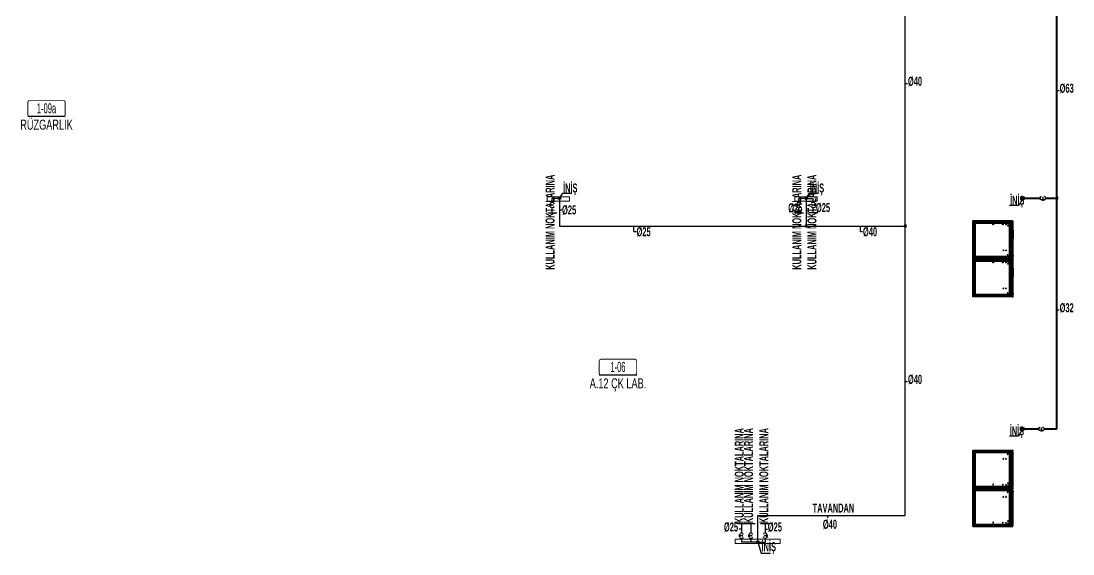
# Model space of a CAD drawing. Header units: centimetres. Extents: x 405464 to 563355, y 50011 to 66875.
# Drawn here: x 451464 to 453800, y 52159 to 53343 of the extents above; entities that cross this region are included whole.
import ezdxf
from ezdxf.enums import TextEntityAlignment as Align

# ---------------------------------------------------------------- set-up
doc = ezdxf.new("R2010")
doc.units = ezdxf.units.CM
doc.linetypes.add('SOGUKSU1', pattern=[72, 60, -6, 0, -6])
for name, color, linetype in [('-M-MAHAL-DEBILER', 7, 'Continuous'), ('-M-MAHAL-ETIKET-NOT', 7, 'Continuous'), ('-M-MAHAL-ETIKET-NOTM', 7, 'Continuous'), ('-M-MAHAL-ETK-', 7, 'Continuous'), ('-M-MAHAL-HAVA-DEGISIM', 7, 'Continuous'), ('-M-MAHAL-NO', 7, 'Continuous'), ('-M-MAHAL-NOM', 7, 'Continuous'), ('0-KRCN DI SU', 41, 'D')]:
    doc.layers.add(name, color=color, linetype=linetype)
for name, color, linetype, lineweight in [('0-KRCN- KAPAMA YERLERİ MİMARİ', 3, 'Continuous', 20), ('0-KRCN-HVL-SANTRAL', 11, 'Continuous', 30), ('0-KRCN-IST-KÜRESEL VANA', 4, 'Continuous', 25), ('0-KRCN-SHT YUMUŞAK SU ÇAP', 201, 'Continuous', 30), ('0-KRCN-SHT-03CIHAZ', 120, 'Continuous', 30), ('0-KRCN-SHT-05CIHAZ', 171, 'Continuous', 40), ('0-KRCN-SHT-PROSES-BORU', 1, '0-Y_LINE', 40), ('0-KRCN-SHT-YAZI-ÇAP-TEMSU', 81, 'Continuous', 30), ('0-MEK-SHT-SOGUKSU', 141, 'SOGUKSU1', 30), ('0-MEKANİK İSTERLER', 6, 'Continuous', 25)]:
    doc.layers.add(name, color=color, linetype=linetype, lineweight=lineweight)
doc.styles.add('-M-ISSO-TEXT-TTF', font='ARIALN.TTF')
doc.styles.add('-M-MHLETK-NOT', font='romans.shx', dxfattribs={"width": 0.7})
doc.styles.add('-M-MHLETK-TEXT', font='ARIALN.TTF', dxfattribs={"width": 0.7})
doc.styles.add('BORU', font='AGENCYR.TTF')
doc.styles.add('CAP', font='ARIALNB.TTF')
doc.styles.get("Standard").update_dxf_attribs({"font": 'arial.ttf'})
doc.linetypes.add('0-Y_LINE', pattern='A,100,-0.5,["Y",BORU,S=9,R=0,X=0,Y=-4.5],-5', length=105.5)
doc.linetypes.add('D', pattern='A,12,-1,["D",Standard,S=1,R=0,X=-0.1,Y=-0.5],-1.6', length=14.6)

# ---------------------------------------------------------------- blocks, each defined once
blk = doc.blocks.new('0-MEK-SHT-KÜRESELVANA')
at = {"layer": '0-KRCN-IST-KÜRESEL VANA'}
blk.add_hatch(color=256, dxfattribs=at).paths.add_polyline_path([(1.4, 0, 1), (-1.4, 0, 1)])
for p, q in [((-1.1, 0.9), (-4.2, 3)), ((-4.2, -3.1), (-4.2, 3)), ((-4.2, 3), (-4.2, -3.1)), ((-2.4, 4.6), (2.3, 4.6)), ((0, 4.6), (-2.4, 4.6)), ((0, 0), (0, 4.6)), ((2.3, 4.6), (0, 4.6)), ((1.1, 0.8), (4.3, 3)), ((4.3, -3.1), (4.3, 3)), ((4.3, 3), (4.3, -3.1)), ((-4.2, -3.1), (-1.1, -0.9)), ((4.3, -3.1), (1.1, -0.8))]:
    blk.add_line(p, q, dxfattribs=at)
for points in [[(-4.5, 3.7), (-5, 3.7), (-5, -3.8), (-4.5, -3.8)], [(4.6, 3.7), (5, 3.7), (5, -3.8), (4.6, -3.8)]]:
    blk.add_lwpolyline(points, close=True, dxfattribs=at)
blk.add_circle((0, 0), 1.42, dxfattribs=at)
blk.add_wipeout([(4.3, 3), (4.3, -3.1), (1.1, -0.9), (1.2, -0.8), (1.2, -0.7), (1.2, -0.7), (1.3, -0.6), (1.3, -0.5), (1.4, -0.4), (1.4, -0.3), (1.4, -0.2), (1.4, -0.1), (1.4, 0), (1.4, 0.1), (1.4, 0.2), (1.4, 0.2), (1.4, 0.3), (1.4, 0.4), (1.3, 0.5), (1.3, 0.6), (1.2, 0.7), (1.2, 0.7), (1.2, 0.8), (1.1, 0.8), (1.1, 0.9)]).dxf.layer = '0-KRCN-IST-KÜRESEL VANA'
blk.add_wipeout([(-4.2, 3), (-4.2, -3.1), (-1.1, -0.9), (-1.2, -0.8), (-1.2, -0.7), (-1.2, -0.7), (-1.3, -0.6), (-1.3, -0.5), (-1.4, -0.4), (-1.4, -0.3), (-1.4, -0.2), (-1.4, -0.1), (-1.4, 0), (-1.4, 0.1), (-1.4, 0.2), (-1.4, 0.2), (-1.4, 0.3), (-1.4, 0.4), (-1.3, 0.5), (-1.3, 0.6), (-1.2, 0.7), (-1.2, 0.7), (-1.2, 0.8), (-1.1, 0.8), (-1.1, 0.9)]).dxf.layer = '0-KRCN-IST-KÜRESEL VANA'
blk = doc.blocks.new('M-MHLETK-YNG')
at = {"layer": '-M-MAHAL-ETIKET-NOTM', "color": 3, "style": '-M-ISSO-TEXT-TTF', "width": 0.8, "flags": 8}
blk.add_attdef('MAH-ADI2', text='', height=1.11, dxfattribs=at).set_placement((0, -2.55), align=Align.MIDDLE_CENTER)
at = {"layer": '-M-MAHAL-HAVA-DEGISIM', "style": '-M-MHLETK-NOT', "width": 0.5, "flags": 8}
blk.add_attdef('HAVADEG', text='', height=0.6, dxfattribs=at).set_placement((0, 3.61), align=Align.MIDDLE_CENTER)
blk.add_wipeout([(-2.08, 1.74), (2.08, 1.74), (2.08, 0), (-2.08, 0)]).dxf.layer = '-M-MAHAL-ETK-'
at = {"layer": '-M-MAHAL-ETK-', "color": 0}
for p, q in [((-2.08, 0), (2.08, 0)), ((-1.16, 0), (-1.16, 0))]:
    blk.add_line(p, q, dxfattribs=at)
blk.add_lwpolyline([(-1.88, 1.74, 0.1, 0.1, 0), (1.88, 1.74, 0.1, 0.1, -0.414214), (2.08, 1.54, 0.1, 0.1, 0), (2.08, 0.2, 0.1, 0.1, -0.414214), (1.88, 0, 0.1, 0.1, 0), (-1.88, 0, 0.1, 0.1, -0.414214), (-2.08, 0.2, 0.1, 0.1, 0), (-2.08, 1.54, 0.1, 0.1, -0.414214)], format="xyseb", close=True, dxfattribs=at)
at = {"layer": '-M-MAHAL-DEBILER', "color": 4, "style": '-M-MHLETK-NOT', "width": 0.5, "flags": 8}
blk.add_attdef('DEBIS', text='', height=0.4, dxfattribs=at).set_placement((-2.17, 2.15), align=Align.MIDDLE_CENTER)
at = {"layer": '-M-MAHAL-DEBILER', "color": 191, "style": '-M-MHLETK-NOT', "width": 0.5, "flags": 8}
blk.add_attdef('DEBIR', text='', height=0.4, dxfattribs=at).set_placement((-1.61, 2.15), align=Align.MIDDLE_CENTER)
at = {"layer": '-M-MAHAL-DEBILER', "color": 31, "style": '-M-MHLETK-NOT', "width": 0.5, "flags": 8}
blk.add_attdef('DEBIF', text='', height=0.4, dxfattribs=at).set_placement((1.59, 2.15), align=Align.MIDDLE_CENTER)
at = {"layer": '-M-MAHAL-DEBILER', "color": 1, "style": '-M-MHLETK-NOT', "width": 0.5, "flags": 8}
blk.add_attdef('DEBIE', text='', height=0.4, dxfattribs=at).set_placement((2.32, 2.15), align=Align.MIDDLE_CENTER)
at = {"layer": '-M-MAHAL-ETIKET-NOT', "color": 3}
for tag, height, style, width, flags, p in [('KIS', 0.04, '-M-MHLETK-NOT', 0.5, 9, (-2.59, 1.62)), ('ALAN', 0.04, '-M-MHLETK-NOT', 0.5, 9, (-2.58, 1.56)), ('RH', 0.04, '-M-MHLETK-NOT', 0.5, 9, (-2.39, 1.62)), ('YUKSEKLIK', 0.04, '-M-MHLETK-NOT', 0.5, 9, (-2.32, 1.56)), ('YAZ', 0.04, '-M-MHLETK-NOT', 0.5, 9, (-2.18, 1.62)), ('MAH-ADI', 1.11, '-M-ISSO-TEXT-TTF', 0.8, 8, (0, -0.93))]:
    blk.add_attdef(tag, text='', height=height, dxfattribs=dict(at, style=style, width=width, flags=flags)).set_placement(p, align=Align.MIDDLE_CENTER)
at = {"layer": '-M-MAHAL-ETIKET-NOT', "color": 3, "style": '-M-MHLETK-NOT', "width": 0.5, "flags": 9}
for tag, p, height in [('HL', (-2.62, 1.49), 0.0286), ('KLKTR', (-2.62, 1.42), 0.04), ('RDY-BOY1', (-2.61, 1.37), 0.0286), ('RDY-BOY2', (-2.61, 1.32), 0.0286), ('RDY-BOY3', (-2.61, 1.27), 0.0286), ('RDY-BOY4', (-2.61, 1.22), 0.0286), ('KON-BOY1', (-2.61, 1.14), 0.0286), ('HLA', (-2.52, 1.49), 0.0286), ('RDY-TIP1', (-2.5, 1.37), 0.0286), ('RDY-TIP2', (-2.5, 1.32), 0.0286), ('RDY-TIP3', (-2.5, 1.27), 0.0286), ('RDY-TIP4', (-2.5, 1.22), 0.0286), ('KON-TIP1', (-2.5, 1.14), 0.0286), ('RDY-ADET1', (-2.39, 1.37), 0.0286), ('RDY-ADET2', (-2.39, 1.32), 0.0286), ('RDY-ADET3', (-2.39, 1.27), 0.0286), ('RDY-ADET4', (-2.39, 1.22), 0.0286), ('KON-ADET1', (-2.39, 1.14), 0.0286), ('RDY-ISI1', (-2.27, 1.37), 0.0286), ('RDY-ISI2', (-2.27, 1.32), 0.0286), ('RDY-ISI3', (-2.27, 1.27), 0.0286), ('RDY-ISI4', (-2.27, 1.22), 0.0286), ('KON-ISI1', (-2.27, 1.14), 0.0286), ('SHG', (-2.23, 1.49), 0.0286), ('AHU', (-2.23, 1.44), 0.0286), ('LHG', (-2.13, 1.49), 0.0286), ('RDY-BNP1', (-2.1, 1.37), 0.0286), ('RDY-BNP2', (-2.1, 1.32), 0.0286), ('RDY-BNP3', (-2.1, 1.27), 0.0286), ('RDY-BNP4', (-2.1, 1.22), 0.0286), ('KON-BNP1', (-2.1, 1.14), 0.0286), ('HG', (-2.04, 1.49), 0.0286), ('HGA', (-1.96, 1.49), 0.0286), ('EF', (-1.96, 1.44), 0.0286), ('RDY-BNK1', (-1.96, 1.37), 0.0286), ('RDY-BNK2', (-1.96, 1.32), 0.0286), ('RDY-BNK3', (-1.96, 1.27), 0.0286), ('RDY-BNK4', (-1.96, 1.22), 0.0286), ('KON-BNK1', (-1.96, 1.14), 0.0286), ('KON-BOY2', (-2.61, 1.09), 0.0286), ('KON-BOY3', (-2.61, 1.04), 0.0286), ('FCU-TIP1', (-2.61, 0.96), 0.0286), ('FCU-TIP2', (-2.61, 0.91), 0.0286), ('FCU-TIP3', (-2.61, 0.86), 0.0286), ('VRV-TIP1', (-2.61, 0.76), 0.0286), ('VRV-TIP2', (-2.61, 0.71), 0.0286), ('FCU-ADET1', (-2.52, 0.96), 0.0286), ('FCU-ADET2', (-2.52, 0.91), 0.0286), ('FCU-ADET3', (-2.52, 0.86), 0.0286), ('VRV-ADET1', (-2.52, 0.76), 0.0286), ('VRV-ADET2', (-2.52, 0.71), 0.0286), ('KON-TIP2', (-2.5, 1.09), 0.0286), ('KON-TIP3', (-2.5, 1.04), 0.0286), ('FCU-KAP1', (-2.4, 0.96), 0.0286), ('FCU-KAP2', (-2.4, 0.91), 0.0286), ('FCU-KAP3', (-2.4, 0.86), 0.0286), ('VRV-KAP1', (-2.4, 0.76), 0.0286), ('VRV-KAP2', (-2.4, 0.71), 0.0286), ('KON-ADET2', (-2.39, 1.09), 0.0286), ('KON-ADET3', (-2.39, 1.04), 0.0286), ('FCU-DUY1', (-2.27, 0.96), 0.0286), ('FCU-DUY2', (-2.27, 0.91), 0.0286), ('FCU-DUY3', (-2.27, 0.86), 0.0286), ('VRV-DUY1', (-2.27, 0.76), 0.0286), ('VRV-DUY2', (-2.27, 0.71), 0.0286), ('KON-ISI2', (-2.27, 1.09), 0.0286), ('KON-ISI3', (-2.27, 1.04), 0.0286), ('FCU-SOG1', (-2.15, 0.96), 0.0286), ('FCU-SOG2', (-2.15, 0.91), 0.0286), ('FCU-SOG3', (-2.15, 0.86), 0.0286), ('VRV-SOG1', (-2.15, 0.76), 0.0286), ('VRV-SOG2', (-2.15, 0.71), 0.0286), ('KON-BNP2', (-2.1, 1.09), 0.0286), ('KON-BNP3', (-2.1, 1.04), 0.0286), ('FCU-ISI1', (-2.04, 0.96), 0.0286), ('FCU-ISI2', (-2.04, 0.91), 0.0286), ('FCU-ISI3', (-2.04, 0.86), 0.0286), ('VRV-ISI1', (-2.04, 0.76), 0.0286), ('VRV-ISI2', (-2.04, 0.71), 0.0286), ('KON-BNK2', (-1.96, 1.09), 0.0286), ('KON-BNK3', (-1.96, 1.04), 0.0286), ('FCU-DEBI1', (-1.95, 0.96), 0.0286), ('FCU-DEBI2', (-1.95, 0.91), 0.0286), ('FCU-DEBI3', (-1.95, 0.86), 0.0286), ('VRV-DEBI1', (-1.95, 0.76), 0.0286), ('VRV-DEBI2', (-1.95, 0.71), 0.0286), ('FCU-BNP1', (-1.83, 0.96), 0.0286), ('FCU-BNP2', (-1.83, 0.91), 0.0286), ('FCU-BNP3', (-1.83, 0.86), 0.0286), ('VRV-BNP1', (-1.83, 0.76), 0.0286), ('VRV-BNP2', (-1.83, 0.71), 0.0286), ('FCU-BNK1', (-1.61, 0.96), 0.0286), ('FCU-BNK2', (-1.61, 0.91), 0.0286), ('FCU-BNK3', (-1.61, 0.86), 0.0286), ('VRV-BNK1', (-1.61, 0.76), 0.0286), ('VRV-BNK2', (-1.61, 0.71), 0.0286)]:
    blk.add_attdef(tag, p, '', height=height, dxfattribs=at)
at = {"layer": '-M-MAHAL-HAVA-DEGISIM', "style": '-M-MHLETK-NOT', "width": 0.5, "flags": 8}
blk.add_attdef('HAVA', text='', height=0.6, dxfattribs=at).set_placement((0, 2.4), align=Align.MIDDLE_CENTER)
at = {"layer": '-M-MAHAL-NO', "color": 7, "style": '-M-MHLETK-TEXT', "width": 0.6, "flags": 8}
blk.add_attdef('MAH-NO', text='', height=1.11, dxfattribs=at).set_placement((0, 0.89), align=Align.MIDDLE_CENTER)
at = {"layer": '-M-MAHAL-NOM', "color": 7, "style": '-M-MHLETK-TEXT', "width": 0.6, "flags": 8}
blk.add_attdef('MAH-NOM', text='', height=1.11, dxfattribs=at).set_placement((0, 0.89), align=Align.MIDDLE_CENTER)
blk = doc.blocks.new('DONUT')
at = {"layer": '0-KRCN-SHT-03CIHAZ'}
blk.add_hatch(color=256, dxfattribs=at).paths.add_polyline_path([(2.5, 0, 1), (-2.5, 0, 1)])
blk.add_circle((0, 0), 2.5, dxfattribs=at)
blk = doc.blocks.new('SE2')
at = {"layer": '0-KRCN-HVL-SANTRAL', "color": 7, "linetype": 'Continuous'}
for p, q in [((270.7, 172.9), (270.7, 258.3)), ((270.7, 258.3), (270.9, 258.3)), ((273, 258.5), (270.9, 258.5)), ((270.9, 258.5), (270.9, 258.4)), ((273, 258.4), (270.9, 258.4)), ((270.9, 258.3), (270.9, 258.3)), ((270.9, 258.3), (273, 258.3)), ((270.9, 172.9), (270.9, 258.3)), ((273, 258.3), (273, 254.7)), ((273.1, 254.8), (273.1, 258.3)), ((273.2, 258.3), (273.3, 258.3)), ((273.2, 254.8), (273.2, 258.3)), ((273.3, 256.8), (273.3, 258.3)), ((352.6, 258.3), (273.3, 258.3)), ((273.3, 258.3), (273.3, 256.8)), ((273.4, 258.5), (352.5, 258.5)), ((352.7, 258.3), (352.6, 258.3)), ((352.6, 258.3), (352.6, 256.8)), ((352.6, 256.8), (352.6, 258.3)), ((352.7, 254.8), (352.7, 258.3)), ((354.9, 258.3), (352.8, 258.3)), ((352.8, 258.3), (352.8, 254.7)), ((352.8, 254.8), (352.8, 258.3)), ((352.9, 258.5), (354.9, 258.5)), ((352.9, 258.4), (354.9, 258.4)), ((354.9, 258.5), (354.9, 258.4)), ((354.9, 172.9), (354.9, 258.3)), ((354.9, 258.3), (354.9, 258.3)), ((355.1, 258.3), (354.9, 258.3)), ((355.1, 172.9), (355.1, 258.3)), ((273, 254.7), (273, 254.7)), ((273, 254.7), (273, 254.7)), ((273, 254.7), (273.2, 254.7)), ((273, 176.2), (273, 254.7)), ((273.1, 254.8), (273.2, 254.8)), ((273.2, 256.8), (273.3, 256.8)), ((273.9, 256.3), (273.2, 256.3)), ((352.7, 255.9), (273.2, 255.9)), ((273.2, 254.7), (273.2, 254.8)), ((273.2, 254.7), (273.2, 176.2)), ((275.8, 253.3), (273.2, 253.3)), ((352.6, 256.8), (273.3, 256.8)), ((273.4, 256.6), (273.4, 256.6)), ((352.5, 256.6), (273.4, 256.6)), ((275.9, 253.3), (273.6, 253.3)), ((273.6, 253.3), (273.6, 177.3)), ((273.9, 256.5), (273.9, 256.6)), ((351.9, 256.5), (273.9, 256.5)), ((273.9, 256.2), (273.9, 256.5)), ((351.9, 256.2), (273.9, 256.2)), ((274.2, 256.6), (274.2, 256.5)), ((274.2, 256.5), (351.6, 256.5)), ((276.1, 254), (275.8, 254)), ((275.8, 254), (275.8, 253.3)), ((275.9, 177.3), (275.9, 253.3)), ((276.1, 253.7), (276.1, 254)), ((276.1, 253.7), (349.7, 253.7)), ((276.1, 253.3), (276.1, 253.7)), ((349.7, 253.3), (276.1, 253.3)), ((349.7, 254), (350, 254)), ((349.7, 253.7), (349.7, 254)), ((349.7, 253.3), (349.7, 253.7)), ((352.3, 253.3), (349.9, 253.3)), ((349.9, 253.3), (349.9, 177.3)), ((350, 254), (350, 253.3)), ((352.7, 253.3), (350, 253.3)), ((351.6, 256.5), (351.6, 256.6)), ((351.9, 256.6), (351.9, 256.5)), ((351.9, 256.2), (351.9, 256.5)), ((352.7, 256.3), (351.9, 256.3)), ((352.3, 177.3), (352.3, 253.3)), ((352.5, 256.6), (352.5, 256.6)), ((352.7, 256.8), (352.6, 256.8)), ((352.7, 254.7), (352.7, 254.8)), ((352.8, 254.8), (352.7, 254.8)), ((352.9, 254.7), (352.7, 254.7)), ((352.7, 254.7), (352.7, 176.2)), ((352.9, 254.7), (352.8, 254.7)), ((352.9, 254.7), (352.9, 254.7)), ((352.9, 176.2), (352.9, 254.7)), ((270.7, 172.9), (270.9, 172.9)), ((270.9, 172.8), (270.9, 172.9)), ((270.9, 172.8), (272.7, 172.8)), ((270.9, 172.7), (270.9, 172.8)), ((272.8, 172.8), (270.9, 172.8)), ((270.9, 172.7), (272.7, 172.7)), ((272.8, 174.5), (272.8, 172.8)), ((273.2, 174.5), (272.8, 174.5)), ((272.8, 174.4), (273.8, 174.3)), ((273, 174.3), (272.8, 174.3)), ((273.7, 174.3), (272.8, 174.3)), ((272.8, 172.9), (272.8, 174.1)), ((272.9, 172.9), (272.9, 174.1)), ((273, 176.2), (273.2, 176.2)), ((273, 176.2), (273, 176.2)), ((273.2, 176.2), (273, 176.2)), ((273, 174.3), (273.6, 174.3)), ((273, 174.2), (273.6, 174.2)), ((273.2, 177.3), (275.8, 177.3)), ((273.2, 176.2), (273.2, 176.2)), ((273.2, 176.2), (273.2, 174.5)), ((273.2, 174.8), (274, 174.7)), ((273.2, 173.5), (273.2, 171.9)), ((273.3, 173.5), (273.3, 171.9)), ((273.3, 171.8), (275.3, 169.5)), ((274, 173.7), (273.4, 173.7)), ((274, 173.6), (273.4, 173.6)), ((274.2, 173.5), (273.4, 173.5)), ((273.4, 173.5), (273.4, 171.9)), ((273.4, 171.9), (275.4, 169.6)), ((273.4, 171.9), (275.4, 169.7)), ((273.5, 173.8), (273.5, 173.7)), ((352.3, 173.8), (273.5, 173.8)), ((273.6, 177.3), (275.9, 177.3)), ((273.7, 174.3), (273.6, 174.3)), ((273.6, 174.3), (273.6, 174.2)), ((273.8, 173.5), (274, 173.5)), ((274, 174.7), (273.9, 174.4)), ((274, 174.7), (274.2, 174.7)), ((274, 173.6), (274, 173.7)), ((274, 173.7), (274.2, 173.7)), ((274, 173.5), (274, 173.6)), ((274.1, 173.5), (274.1, 173.6)), ((274.2, 173.6), (274.1, 173.6)), ((274.2, 174.7), (352.7, 174.7)), ((274.2, 174.7), (275, 174.7)), ((274.2, 174.7), (274.2, 174.5)), ((351.7, 174.5), (274.2, 174.5)), ((274.2, 174.5), (274.2, 174.5)), ((274.2, 173.7), (351.7, 173.7)), ((274.2, 173.7), (274.2, 173.5)), ((274.2, 173.5), (274.2, 173.5)), ((274.2, 173.5), (274.2, 173.5)), ((274.2, 173.5), (274.2, 173.5)), ((351.7, 173.5), (274.2, 173.5)), ((275, 174.5), (275, 174.7)), ((275.4, 174.5), (275.5, 174.5)), ((275.4, 169.7), (275.5, 169.7)), ((275.5, 169.7), (275.5, 169.7)), ((275.5, 169.7), (350.4, 169.7)), ((275.5, 169.7), (275.5, 169.5)), ((275.5, 169.6), (275.5, 169.6)), ((275.5, 169.6), (275.5, 169.5)), ((275.5, 169.5), (275.5, 169.5)), ((350.4, 169.5), (275.5, 169.5)), ((275.8, 176.6), (275.8, 177.3)), ((276.1, 176.6), (275.8, 176.6)), ((275.8, 169.5), (275.8, 169.3)), ((278.6, 169.3), (275.8, 169.3)), ((275.8, 169.3), (278.6, 169.3)), ((275.8, 169.3), (276.1, 169)), ((276.1, 177.3), (349.7, 177.3)), ((276.1, 177.3), (276.1, 176.9)), ((276.1, 176.9), (276.1, 176.6)), ((349.7, 176.9), (276.1, 176.9)), ((278.3, 169), (276.1, 169)), ((276.2, 169), (278.3, 169)), ((278.3, 169), (278.6, 169.3)), ((278.6, 169.3), (278.6, 169.5)), ((315.3, 169.5), (315.3, 169)), ((315.9, 169), (315.3, 169)), ((315.9, 169), (315.9, 169.5)), ((333.4, 169), (315.9, 169)), ((333.4, 169.5), (333.4, 169)), ((334, 169), (333.4, 169)), ((334, 169), (334, 169.5)), ((349.7, 177.3), (349.7, 176.9)), ((349.7, 176.9), (349.7, 176.6)), ((349.7, 176.6), (350, 176.6)), ((349.9, 177.3), (352.3, 177.3)), ((350, 177.3), (352.7, 177.3)), ((350, 176.6), (350, 177.3)), ((350.4, 169.7), (350.4, 169.5)), ((350.4, 169.7), (350.4, 169.7)), ((350.4, 169.7), (350.5, 169.7)), ((350.4, 169.6), (350.4, 169.5)), ((350.4, 169.6), (350.4, 169.6)), ((350.4, 169.5), (350.4, 169.5)), ((350.5, 169.6), (352.5, 171.9)), ((350.5, 169.7), (352.5, 171.9)), ((350.5, 169.5), (352.6, 171.8)), ((351, 170.2), (351, 170.3)), ((351.7, 169.6), (351.1, 170.2)), ((351.2, 170.3), (351.4, 170.1)), ((352.4, 169.6), (351.4, 170.5)), ((351.4, 170.1), (351.6, 170.3)), ((351.7, 173.5), (351.7, 173.7)), ((351.7, 173.7), (351.8, 173.7)), ((351.7, 173.5), (351.7, 173.6)), ((351.7, 173.6), (351.7, 173.6)), ((352.5, 173.5), (351.7, 173.5)), ((351.7, 173.5), (351.7, 173.5)), ((351.7, 173.5), (351.7, 173.5)), ((351.7, 173.5), (351.7, 173.5)), ((352, 169.9), (351.7, 169.6)), ((351.7, 169.6), (352, 169.9)), ((351.7, 169.6), (351.7, 169.6)), ((352.4, 173.7), (351.8, 173.7)), ((351.8, 173.6), (351.8, 173.7)), ((352.4, 173.6), (351.8, 173.6)), ((351.8, 173.5), (351.8, 173.6)), ((351.8, 173.5), (352, 173.5)), ((352, 171.3), (351.9, 171.3)), ((352, 171.3), (352, 171.3)), ((352.1, 174.3), (352.2, 174.3)), ((352.2, 174.3), (352.2, 174.2)), ((352.2, 174.3), (352.8, 174.3)), ((352.2, 174.2), (352.8, 174.2)), ((352.3, 173.8), (352.3, 173.7)), ((352.4, 171.6), (352.6, 171.4)), ((352.5, 171.9), (352.5, 173.5)), ((352.5, 171.9), (352.5, 173.5)), ((352.6, 171.9), (352.6, 173.5)), ((352.6, 171.4), (353.5, 172.5)), ((352.7, 176.2), (352.7, 176.2)), ((352.9, 176.2), (352.7, 176.2)), ((352.7, 176.2), (352.7, 174.5)), ((352.7, 176.2), (352.9, 176.2)), ((352.7, 174.5), (352.7, 174.3)), ((352.7, 174.5), (353.1, 174.5)), ((352.9, 176.2), (352.9, 176.2)), ((352.9, 172.9), (352.9, 174.1)), ((353.4, 170.2), (352.9, 169.6)), ((353, 172.9), (353, 174.1)), ((353, 172.7), (353.1, 172.7)), ((353, 172), (353, 172.7)), ((353.1, 174.5), (353.1, 172.8)), ((353.1, 172.8), (354.9, 172.8)), ((354.9, 172.8), (353.1, 172.8)), ((354.9, 172.7), (353.1, 172.7)), ((353.1, 172.7), (353.1, 172.1)), ((353.4, 170.7), (353.6, 170.9)), ((354, 172.5), (354.6, 172)), ((354.6, 171.5), (354.1, 170.9)), ((354.2, 170.9), (354.1, 170.9)), ((354.2, 171), (354.2, 170.9)), ((354.5, 172.7), (354.5, 172)), ((354.5, 172.7), (354.5, 172)), ((354.5, 172.1), (354.5, 172.7)), ((354.5, 171.4), (354.5, 171.3)), ((354.5, 171.4), (354.5, 171.3)), ((354.5, 171.3), (354.5, 171.3)), ((354.5, 171.3), (354.5, 171.3)), ((354.5, 171.3), (354.5, 171.3)), ((354.9, 172.8), (354.9, 172.9)), ((355.1, 172.9), (354.9, 172.9)), ((354.9, 172.7), (354.9, 172.8))]:
    blk.add_line(p, q, dxfattribs=at)
blk.add_lwpolyline([(270.7, 258.5), (355.1, 258.5), (355.1, 169.5), (270.7, 169.5)], close=True, dxfattribs=at)
for centre, radius in [((274, 251.9), 0.35), ((351.8, 251.9), 0.35), ((274, 227.5), 0.35), ((346.6, 213.3), 0.9), ((351.8, 227.5), 0.35), ((274, 203.1), 0.35), ((289.2, 190.8), 0.9), ((346.8, 191.8), 0.9), ((351.8, 203.1), 0.35), ((274, 178.7), 0.35), ((279.2, 181.3), 0.9), ((289.2, 184.8), 0.9), ((343.6, 180.4), 0.9), ((346.8, 185), 0.9), ((348.3, 180.4), 0.9), ((351.8, 178.7), 0.35)]:
    blk.add_circle(centre, radius, dxfattribs=at)
for centre, radius, start, end in [((270.9, 258.3), 0.2, 90, 180), ((270.9, 258.3), 0.1, 90, 180), ((273, 258.3), 0.2, 0, 90), ((273, 258.3), 0.1, 0, 90), ((273.4, 258.3), 0.2, 90, 180), ((273.4, 258.3), 0.1, 157.5, 180), ((352.5, 258.3), 0.2, 0, 90), ((352.5, 258.3), 0.1, 0, 32.8923), ((352.9, 258.3), 0.2, 90, 180), ((352.9, 258.3), 0.1, 90, 180), ((354.9, 258.3), 0.2, 0, 90), ((354.9, 258.3), 0.1, 0, 90), ((273.4, 256.8), 0.2, 180, 270), ((352.5, 256.8), 0.2, 270, 0), ((270.9, 172.9), 0.2, 180, 270), ((270.9, 172.9), 0.1, 180, 270), ((272.7, 172.9), 0.2, 270, 0), ((272.7, 172.9), 0.1, 270, 0), ((273, 174.1), 0.2, 90, 180), ((273, 174.1), 0.1, 90, 180), ((273.4, 173.5), 0.2, 90, 180), ((273.4, 171.9), 0.2, 180, 222), ((273.4, 173.5), 0.1, 90, 180), ((273.4, 171.9), 0.1, 180, 222), ((274.2, 173.8), 0.65, 90, 180), ((273.8, 173.3), 0.2, 90, 112.3795), ((274, 173.6), 0.1, 0, 90), ((275, 174), 0.7, 50.2113, 90), ((275.5, 169.7), 0.2, 222, 270), ((275.5, 169.7), 0.1, 222, 270), ((275, 174), 0.7, 45.9033, 50.2113), ((275.9, 169.3), 0.05, 180, 225), ((276.2, 169), 0.05, 225, 270), ((278.3, 169), 0.05, 270, 315), ((278.6, 169.3), 0.05, 315, 0), ((350.4, 169.7), 0.1, 270, 318), ((350.4, 169.7), 0.2, 270, 318), ((351.7, 173.8), 0.65, 0, 90), ((351.8, 173.6), 0.1, 90, 180), ((352, 173.3), 0.2, 67.6205, 90), ((352.4, 173.5), 0.2, 0, 90), ((352.4, 173.5), 0.1, 0, 90), ((352.7, 169.9), 0.381, 228, 318), ((352.4, 171.9), 0.1, 318, 0), ((352.4, 171.9), 0.2, 318, 0), ((352.8, 174.1), 0.2, 0, 90), ((352.8, 174.1), 0.1, 0, 90), ((353.1, 172.9), 0.2, 180, 270), ((353.1, 172.9), 0.1, 180, 270), ((353.2, 170.4), 0.381, 318, 48), ((353.8, 172.2), 0.381, 48, 138), ((353.8, 171.2), 0.381, 228, 318), ((354.2, 171.3), 0.38, 270, 0), ((354.2, 171.3), 0.3, 275.5701, 0), ((354.2, 171.3), 0.38, 270, 0), ((354.3, 171.7), 0.381, 318, 48), ((354.9, 172.9), 0.1, 270, 0), ((354.9, 172.9), 0.2, 270, 0)]:
    blk.add_arc(centre, radius, start, end, dxfattribs=at)
for centre, major_axis, start_param, end_param in [((273.4, 256.8), (0, 0.2), 1.570796, 3.141593), ((352.5, 256.8), (0, -0.2), 0, 1.570796)]:
    blk.add_ellipse(centre, major_axis=major_axis, ratio=0.5, start_param=start_param, end_param=end_param, dxfattribs=at)
for points in [[(273.4, 258.5), (273.4, 258.5), (273.4, 258.5), (273.3, 258.4), (273.3, 258.4), (273.3, 258.4), (273.3, 258.4), (273.3, 258.3), (273.3, 258.3), (273.3, 258.3)], [(352.6, 258.3), (352.6, 258.3), (352.6, 258.3), (352.5, 258.4), (352.5, 258.4), (352.5, 258.4), (352.5, 258.4), (352.5, 258.5), (352.5, 258.5), (352.5, 258.5)]]:
    blk.add_open_spline(points, degree=3, knots=[0, 0, 0, 0, 0.25, 0.25, 0.5, 0.5, 0.75, 0.75, 1, 1, 1, 1], dxfattribs=at)
blk.add_point((270.7, 169.5), dxfattribs=at)

msp = doc.modelspace()

# ---------------------------------------------------------------- hatches: boundary and pattern name
at = {"layer": '0-KRCN DI SU', "linetype": 'D', "ltscale": 5}
h = msp.add_hatch(color=256, dxfattribs=at)
h.dxf.hatch_style = 1
edge = h.paths.add_edge_path()
edge.add_arc((452659.6, 52949.1), 3, 0, 360)
edge = h.paths.add_edge_path(flags=16)
edge.add_arc((452659.6, 52949.1), 1.8, 0, 360)
h = msp.add_hatch(color=256, dxfattribs=at)
h.dxf.hatch_style = 1
edge = h.paths.add_edge_path()
edge.add_arc((453207.5, 52949.1), 3, 0, 360)
edge = h.paths.add_edge_path(flags=16)
edge.add_arc((453207.5, 52949.1), 1.8, 0, 360)
h = msp.add_hatch(color=256, dxfattribs=at)
h.dxf.hatch_style = 1
edge = h.paths.add_edge_path()
edge.add_arc((453100.5, 52185.6), 3, 0, 360)
edge = h.paths.add_edge_path(flags=16)
edge.add_arc((453100.5, 52185.6), 1.8, 0, 360)
at = {"layer": '0-KRCN-SHT-PROSES-BORU'}
h = msp.add_hatch(color=256, dxfattribs=at)
h.dxf.hatch_style = 1
edge = h.paths.add_edge_path()
edge.add_arc((453688.9, 52949.6), 3, 0, 360)
edge = h.paths.add_edge_path(flags=16)
edge.add_arc((453688.9, 52949.6), 1.8, 0, 360)
h = msp.add_hatch(color=256, dxfattribs=at)
h.dxf.hatch_style = 1
edge = h.paths.add_edge_path()
edge.add_arc((453688.2, 52437.5), 3, 0, 360)
edge = h.paths.add_edge_path(flags=16)
edge.add_arc((453688.2, 52437.5), 1.8, 0, 360)

# ---------------------------------------------------------------- linework, layer by layer
at = {"layer": '0-KRCN DI SU', "linetype": 'D', "ltscale": 5}
for p, q in [((453427.7, 52244.9), (453427.7, 54959.9)), ((452657.8, 52949.1), (452643.6, 52949.1)), ((452643.6, 52916.8), (452643.6, 52949.1)), ((452659.6, 52946.1), (452659.6, 52887.6)), ((453205.7, 52949.1), (453191.5, 52949.1)), ((453191.5, 52916.8), (453191.5, 52949.1)), ((453207.5, 52946.1), (453207.5, 52887.6)), ((453209.3, 52949.1), (453223.4, 52949.1)), ((453223.4, 52916.8), (453223.4, 52949.1)), ((452659.6, 52887.6), (453427.7, 52887.6)), ((453100.5, 52188.6), (453100.5, 52244.9)), ((453100.5, 52244.9), (453427.7, 52244.9)), ((453063.8, 52226), (453063.8, 52185.6)), ((453084.5, 52226), (453084.5, 52185.6)), ((453116.4, 52226), (453116.4, 52185.6)), ((453098.7, 52185.6), (453063.8, 52185.6)), ((453102.3, 52185.6), (453116.4, 52185.6))]:
    msp.add_line(p, q, dxfattribs=at)
for centre, radius in [((452659.6, 52949.1), 3), ((452659.6, 52949.1), 1.8), ((453207.5, 52949.1), 3), ((453207.5, 52949.1), 1.8), ((453100.5, 52185.6), 3), ((453100.5, 52185.6), 1.8)]:
    msp.add_circle(centre, radius, dxfattribs=at)
at = {"layer": '0-KRCN-SHT YUMUŞAK SU ÇAP', "linetype": 'Continuous'}
for p, q in [((453427.7, 53204.2), (453432.7, 53204.2)), ((453764.5, 53188.8), (453769.5, 53188.8)), ((452659.6, 52923.7), (452664.6, 52923.7)), ((452825, 52875.2), (452825, 52887.6)), ((452825, 52875.2), (452830, 52875.2)), ((453327.9, 52875.2), (453327.9, 52887.6)), ((453327.9, 52875.2), (453332.9, 52875.2)), ((453764.5, 52701.4), (453769.5, 52701.4)), ((453427.7, 52542.4), (453432.7, 52542.4)), ((453254.6, 52244.9), (453254.6, 52239.9))]:
    msp.add_line(p, q, dxfattribs=at)
at = {"layer": '0-KRCN-SHT-PROSES-BORU'}
for p, q in [((453764.5, 52437.5), (453764.5, 54322.6)), ((453691.9, 52949.6), (453764.5, 52949.6)), ((453691.2, 52437.5), (453764.5, 52437.5))]:
    msp.add_line(p, q, dxfattribs=at)
for centre, radius in [((453688.9, 52949.6), 3), ((453688.9, 52949.6), 1.8), ((453688.2, 52437.5), 3), ((453688.2, 52437.5), 1.8)]:
    msp.add_circle(centre, radius, dxfattribs=at)
at = {"layer": '0-KRCN-SHT-YAZI-ÇAP-TEMSU', "linetype": 'Continuous'}
for p, q in [((452659.6, 52949.1), (452667, 52960.3)), ((452667, 52960.3), (452687.2, 52960.3)), ((453207.5, 52949.1), (453214.9, 52960.3)), ((453214.9, 52960.3), (453235.1, 52960.3)), ((453688.9, 52949.6), (453679.7, 52933.2)), ((452633.6, 52916.8), (452653.6, 52916.8)), ((453181.5, 52916.8), (453201.5, 52916.8)), ((453233.4, 52916.8), (453213.4, 52916.8)), ((453679.7, 52933.2), (453659.4, 52933.2)), ((453688.2, 52437.5), (453679, 52421.1)), ((453679, 52421.1), (453658.8, 52421.1)), ((453073.8, 52226), (453053.8, 52226)), ((453094.5, 52226), (453074.5, 52226)), ((453126.4, 52226), (453106.4, 52226)), ((453100.5, 52185.6), (453107.9, 52161.2)), ((453107.9, 52161.2), (453128.1, 52161.2))]:
    msp.add_line(p, q, dxfattribs=at)

# ---------------------------------------------------------------- block references
at = {"layer": '-M-MAHAL-ETK-', "xscale": 20, "yscale": 20, "zscale": 20}
for p, values in [((451520.5, 53131.3), {'MAH-NO': '1-09a', 'MAH-ADI': 'RÜZGARLIK'}), ((452789.6, 52557), {'MAH-NO': '1-06', 'MAH-ADI': 'A.12 ÇK LAB.'})]:
    msp.add_blockref('M-MHLETK-YNG', p, dxfattribs=at).add_auto_attribs(values)
at = {"layer": '0-KRCN-SHT-05CIHAZ', "xscale": -1}
for p in [(453764.5, 52949.6), (453207.5, 52887.6), (453427.7, 52887.6)]:
    msp.add_blockref('DONUT', p, dxfattribs=at)
at = {"layer": '0-MEKANİK İSTERLER', "color": 4, "rotation": 89.99999999999999}
for p in [(453836.2, 52544.4), (453836.2, 52460)]:
    msp.add_blockref('SE2', p, dxfattribs=at)
at = {"layer": '0-MEKANİK İSTERLER', "color": 4, "xscale": -1, "rotation": 89.9999999999998}
for p in [(453836.2, 52660.1), (453836.2, 52575.7)]:
    msp.add_blockref('SE2', p, dxfattribs=at)

# ---------------------------------------------------------------- texts
at = {"layer": '0-KRCN-SHT YUMUŞAK SU ÇAP', "linetype": 'Continuous', "style": 'CAP', "width": 0.7}
for s, p in [('Ø40', (453433.4, 53199)), ('Ø63', (453770.3, 53183.6)), ('Ø25', (452665.3, 52913.5)), ('Ø25', (452830.7, 52865)), ('Ø40', (453333.6, 52865)), ('Ø32', (453770.3, 52696.2)), ('Ø40', (453433.4, 52537.2)), ('Ø40', (453244.5, 52215.4))]:
    msp.add_text(s, height=20, dxfattribs=at).set_placement(p)
at = {"layer": '0-KRCN-SHT-YAZI-ÇAP-TEMSU', "linetype": 'Continuous', "style": 'CAP', "width": 0.6}
for s, p in [('İNİŞ', (452667.6, 52962.1)), ('İNİŞ', (453215.5, 52962.1)), ('İNİŞ', (453660.2, 52934.9)), ('İNİŞ', (453659.5, 52422.8)), ('TAVANDAN', (453222, 52251.5)), ('İNİŞ', (453108.5, 52165.5))]:
    msp.add_text(s, height=20, dxfattribs=at).set_placement(p)
for p in [(452648.7, 52790.7), (453196.6, 52790.7), (453230.3, 52790.7), (453068.9, 52228), (453089.7, 52228), (453123.3, 52228)]:
    msp.add_text('KULLANIM NOKTALARINA', height=20, rotation=90, dxfattribs=at).set_placement(p)

# ---------------------------------------------------------------- next in the draw order: block references
at = {"layer": '0-MEK-SHT-SOGUKSU', "xscale": -1}
for p, rotation in [((452643.6, 52934.5), 89.99999999999955), ((453191.5, 52934.5), 89.99999999999955), ((453116.4, 52200.2), 269.9999999999996)]:
    msp.add_blockref('0-MEK-SHT-KÜRESELVANA', p, dxfattribs=dict(at, rotation=rotation))
at = {"layer": '0-MEK-SHT-SOGUKSU'}
for p, rotation in [((453223.4, 52934.5), 270.0000000000004), ((453733.2, 52949.6), 180), ((453730, 52437.5), 180), ((453084.5, 52200.2), 90.00000000000041)]:
    msp.add_blockref('0-MEK-SHT-KÜRESELVANA', p, dxfattribs=dict(at, rotation=rotation))

# ---------------------------------------------------------------- next in the draw order: linework, layer by layer
at = {"layer": '0-KRCN- KAPAMA YERLERİ MİMARİ'}
for points in [[(452632.2, 52942.6), (452682.2, 52942.6), (452682.2, 52952.6), (452632.2, 52952.6)], [(453182.2, 52942.6), (453232.2, 52942.6), (453232.2, 52952.6), (453182.2, 52952.6)], [(453049.7, 52182.6), (453149.7, 52182.6), (453149.7, 52192.6), (453049.7, 52192.6)]]:
    msp.add_lwpolyline(points, close=True, dxfattribs=at)
at = {"layer": '0-KRCN-SHT YUMUŞAK SU ÇAP', "linetype": 'Continuous'}
for p, q in [((453191.5, 52923.2), (453186.5, 52923.2)), ((453223.4, 52923.8), (453228.4, 52923.8)), ((453116.4, 52214.6), (453121.4, 52214.6))]:
    msp.add_line(p, q, dxfattribs=at)

# ---------------------------------------------------------------- next in the draw order: texts
at = {"layer": '0-KRCN-SHT YUMUŞAK SU ÇAP', "linetype": 'Continuous', "style": 'CAP', "width": 0.7}
for p in [(453167.6, 52918), (453229.2, 52918.6), (453122.2, 52209.4)]:
    msp.add_text('Ø25', height=20, dxfattribs=at).set_placement(p)

# ---------------------------------------------------------------- next in the draw order: block references
at = {"layer": '0-MEK-SHT-SOGUKSU', "rotation": 90.00000000000041}
msp.add_blockref('0-MEK-SHT-KÜRESELVANA', (453063.8, 52200.2), dxfattribs=at)

# ---------------------------------------------------------------- next in the draw order: linework, layer by layer
at = {"layer": '0-KRCN-SHT YUMUŞAK SU ÇAP', "linetype": 'Continuous'}
msp.add_line((453063.8, 52214.6), (453058.8, 52214.6), dxfattribs=at)

# ---------------------------------------------------------------- next in the draw order: texts
at = {"layer": '0-KRCN-SHT YUMUŞAK SU ÇAP', "linetype": 'Continuous', "style": 'CAP', "width": 0.7}
msp.add_text('Ø25', height=20, dxfattribs=at).set_placement((453024.8, 52209.4))

doc.saveas('drawing.dxf')
